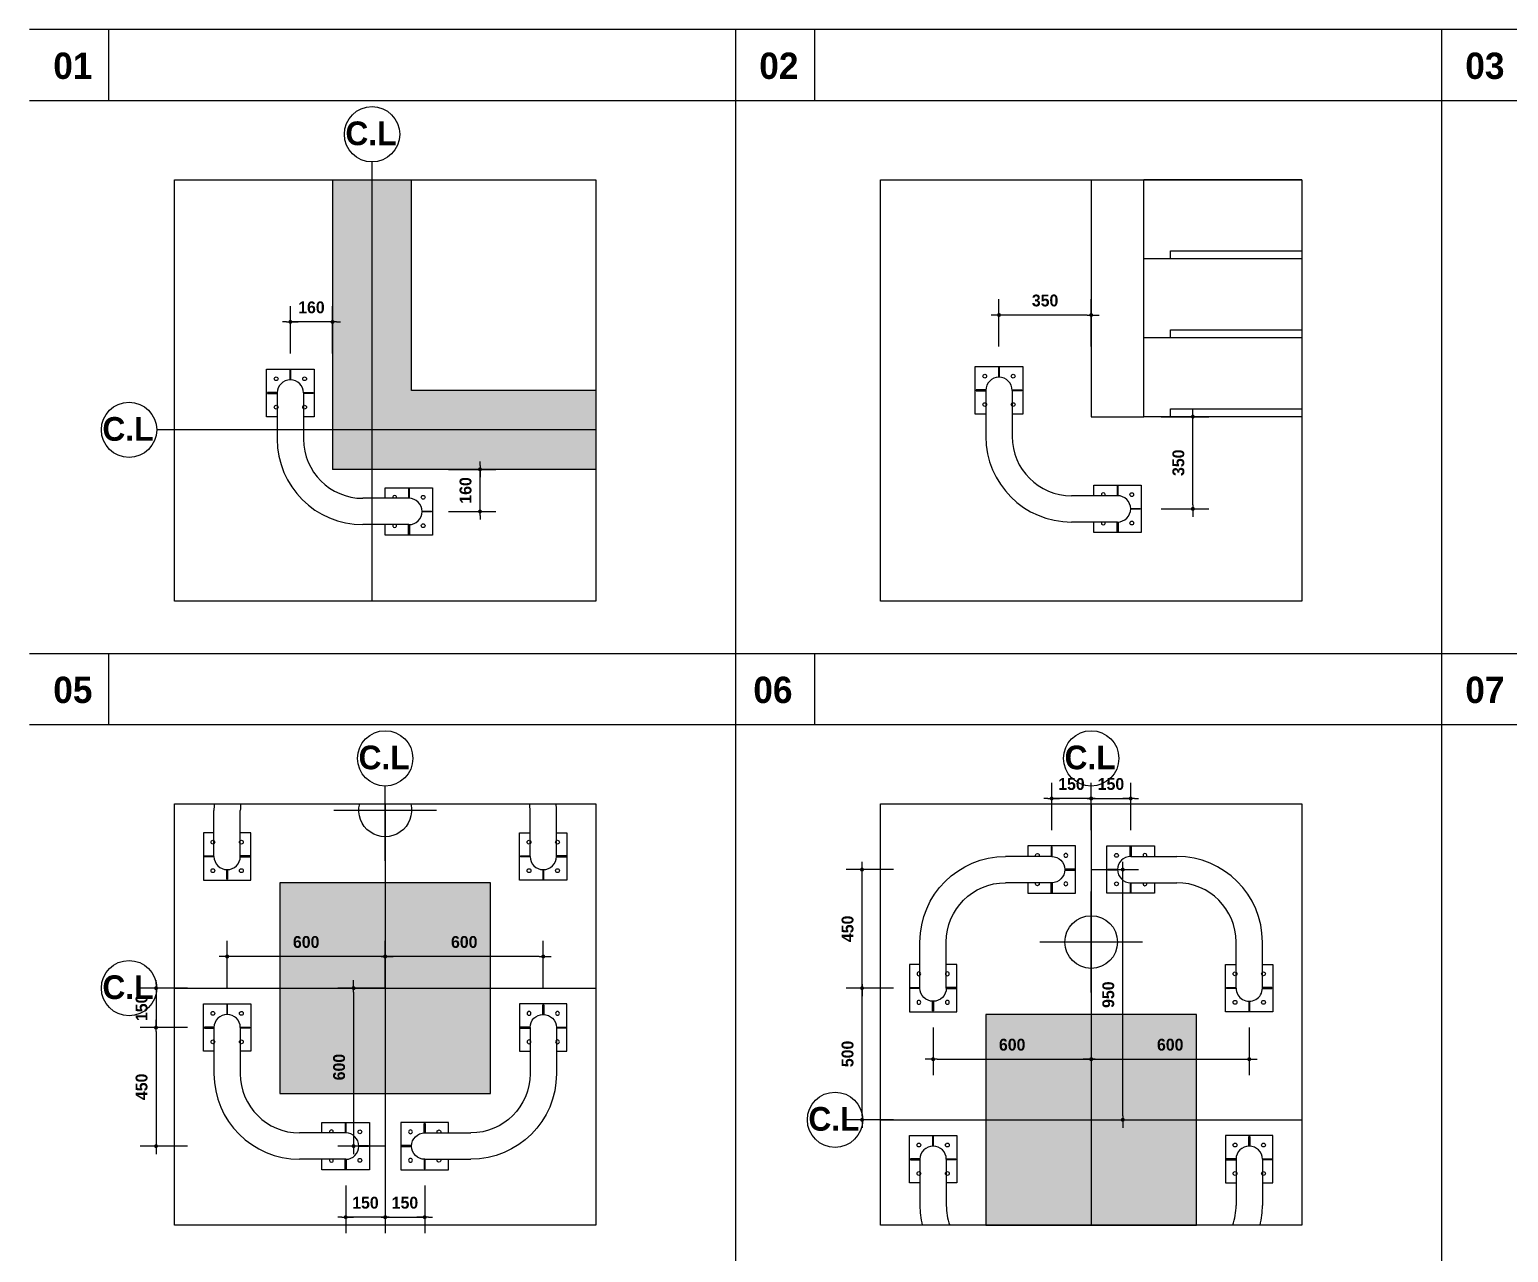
# Model space of a CAD drawing. Extents: x 300 to 49993, y 307 to 8617.
# Drawn here: x 38100 to 43714, y 3043 to 7687 of the extents above; entities that cross this region are included whole.
import ezdxf
from ezdxf.enums import TextEntityAlignment as Align

# ---------------------------------------------------------------- set-up
doc = ezdxf.new("R2010")
doc.units = 0
doc.header["$LTSCALE"] = 400
doc.header["$MEASUREMENT"] = 0
doc.header["$PDSIZE"] = -5
doc.linetypes.add('CEN', pattern=[62, 60, -1, 0, -1])
doc.layers.get('Defpoints').update_dxf_attribs({"color": 161, "linetype": 'CONTINUOUS'})
for name, color, linetype in [('$RECOVER_210316183841-0', 7, 'CONTINUOUS'), ('0NONS', 8, 'CONTINUOUS'), ('0STAIR', 7, 'CONTINUOUS'), ('A-INSUL', 8, 'CONTINUOUS'), ('CEN', 1, 'CEN'), ('COL', 2, 'CONTINUOUS'), ('col-so', 253, 'CONTINUOUS'), ('DIM', 7, 'CONTINUOUS'), ('ELE2', 4, 'CONTINUOUS'), ('sdim', 4, 'CONTINUOUS'), ('SYM', 7, 'CONTINUOUS'), ('TEXT', 3, 'CONTINUOUS'), ('지상1선홈통', 3, 'CONTINUOUS'), ('지상1충돌방지대', 6, 'CONTINUOUS')]:
    doc.layers.add(name, color=color, linetype=linetype)
doc.layers.add('K', color=161, linetype='CONTINUOUS', plot=False)
doc.styles.add('2020음성 1차', font='나눔고딕Bold.ttf')
doc.dimstyles.new('NDIM(SUB)', dxfattribs={"dimscale": 100, "dimtxt": 1.5, "dimasz": 0.5, "dimexe": 2, "dimexo": 2, "dimgap": 1, "dimtad": 1, "dimdec": 0, "dimdsep": 46, "dimlunit": 6, "dimtxsty": '2020음성 1차', "dimblk1": '_RXDOT', "dimblk2": '_RXDOT', "dimsah": 1, "dimcen": 3, "dimdle": 3, "dimclrd": 7, "dimclre": 7, "dimclrt": 3, "dimadec": 0, "dimazin": 0, "dimtfac": 1, "dimtdec": 0, "dimtix": 1, "dimtmove": 2, "dimatfit": 3, "dimfxl": 1, "dimtolj": 1, "dimtzin": 0, "dimarcsym": 0})

# ---------------------------------------------------------------- blocks, each defined once
blk = doc.blocks.new('_RXDOT')
at = {"layer": '$RECOVER_210316183841-0', "color": 0, "linetype": 'ByBlock'}
blk.add_line((-1, 0), (2, 0), dxfattribs=at)
at = {"layer": '$RECOVER_210316183841-0', "color": 0, "linetype": 'ByBlock', "const_width": 0.5}
blk.add_lwpolyline([(-0.25, 0, 1), (0.25, 0, 1)], format="xyb", close=True, dxfattribs=at)
blk = doc.blocks.new('*D21')
at = {"layer": 'Defpoints', "color": 0}
for p in [(39630, 6017.2), (39810, 6017.2), (39630, 5857.2)]:
    blk.add_point(p, dxfattribs=at)
at = {"layer": 'DIM', "color": 7, "lineweight": -2}
for p, q in [((39690, 6017.2), (39870, 6017.2)), ((39810, 6032.2), (39810, 6047.2)), ((39810, 5857.2), (39810, 6017.2)), ((39690, 5857.2), (39870, 5857.2)), ((39810, 5842.2), (39810, 5827.2))]:
    blk.add_line(p, q, dxfattribs=at)
at = {"layer": 'DIM', "color": 7, "linetype": 'ByBlock', "lineweight": -2, "xscale": 15, "yscale": 15, "zscale": 15}
for p, rotation in [((39810, 6017.2), 270), ((39810, 5857.2), 90)]:
    blk.add_blockref('_RXDOT', p, dxfattribs=dict(at, rotation=rotation))
at = {"layer": 'DIM', "color": 3, "insert": (39755.2, 5937.2), "char_height": 45, "attachment_point": 5, "rotation": 90, "style": '2020음성 1차'}
blk.add_mtext('\\A1;160', dxfattribs=at)
blk = doc.blocks.new('*D22')
at = {"layer": 'Defpoints', "color": 0}
for p in [(39090, 6577.2), (39090, 6397.2), (39250, 6397.2)]:
    blk.add_point(p, dxfattribs=at)
at = {"layer": 'DIM', "color": 7, "lineweight": -2}
for p, q in [((39090, 6457.2), (39090, 6637.2)), ((39250, 6457.2), (39250, 6637.2)), ((39075, 6577.2), (39060, 6577.2)), ((39250, 6577.2), (39090, 6577.2)), ((39265, 6577.2), (39280, 6577.2))]:
    blk.add_line(p, q, dxfattribs=at)
at = {"layer": 'DIM', "color": 7, "linetype": 'ByBlock', "lineweight": -2, "xscale": 15, "yscale": 15, "zscale": 15}
blk.add_blockref('_RXDOT', (39090, 6577.2), dxfattribs=at)
at = {"layer": 'DIM', "color": 7, "linetype": 'ByBlock', "lineweight": -2, "xscale": 15, "yscale": 15, "zscale": 15, "rotation": 180}
blk.add_blockref('_RXDOT', (39250, 6577.2), dxfattribs=at)
at = {"layer": 'DIM', "color": 3, "insert": (39170, 6632.1), "char_height": 45, "attachment_point": 5, "style": '2020음성 1차'}
blk.add_mtext('\\A1;160', dxfattribs=at)
blk = doc.blocks.new('*D102')
at = {"layer": 'Defpoints', "color": 0}
for p in [(42336.1, 6217.2), (42516.1, 6217.2), (42336.1, 5867.2)]:
    blk.add_point(p, dxfattribs=at)
at = {"layer": 'DIM', "color": 7, "lineweight": -2}
for p, q in [((42396.1, 6217.2), (42576.1, 6217.2)), ((42516.1, 5882.2), (42516.1, 6202.2)), ((42396.1, 5867.2), (42576.1, 5867.2))]:
    blk.add_line(p, q, dxfattribs=at)
at = {"layer": 'DIM', "color": 7, "linetype": 'ByBlock', "lineweight": -2, "xscale": 15, "yscale": 15, "zscale": 15}
for p, rotation in [((42516.1, 6217.2), 90), ((42516.1, 5867.2), 270)]:
    blk.add_blockref('_RXDOT', p, dxfattribs=dict(at, rotation=rotation))
at = {"layer": 'DIM', "color": 3, "insert": (42461.3, 6042.2), "char_height": 45, "attachment_point": 5, "rotation": 90, "style": '2020음성 1차'}
blk.add_mtext('\\A1;350', dxfattribs=at)
blk = doc.blocks.new('*D103')
at = {"layer": 'Defpoints', "color": 0}
for p in [(41780.1, 6603.2), (41780.1, 6423.2), (42130.1, 6423.2)]:
    blk.add_point(p, dxfattribs=at)
at = {"layer": 'DIM', "color": 7, "lineweight": -2}
for p, q in [((41780.1, 6483.2), (41780.1, 6663.2)), ((42130.1, 6483.2), (42130.1, 6663.2)), ((42115.1, 6603.2), (41795.1, 6603.2))]:
    blk.add_line(p, q, dxfattribs=at)
at = {"layer": 'DIM', "color": 7, "linetype": 'ByBlock', "lineweight": -2, "xscale": 15, "yscale": 15, "zscale": 15, "rotation": 180}
blk.add_blockref('_RXDOT', (41780.1, 6603.2), dxfattribs=at)
at = {"layer": 'DIM', "color": 7, "linetype": 'ByBlock', "lineweight": -2, "xscale": 15, "yscale": 15, "zscale": 15}
blk.add_blockref('_RXDOT', (42130.1, 6603.2), dxfattribs=at)
at = {"layer": 'DIM', "color": 3, "insert": (41955.1, 6658.1), "char_height": 45, "attachment_point": 5, "style": '2020음성 1차'}
blk.add_mtext('\\A1;350', dxfattribs=at)
blk = doc.blocks.new('A$C0CB4776A')
at = {"layer": '지상1충돌방지대'}
for p, q in [((88.2, 626.4), (88.2, 590)), ((91.8, 626.4), (88.2, 626.4)), ((91.8, 590), (91.8, 626.4)), ((3.6, 541.8), (3.6, 538.2)), ((40, 541.8), (3.6, 541.8)), ((3.6, 538.2), (40, 538.2)), ((40, 540), (40, 365)), ((140, 541.8), (176.4, 541.8)), ((140, 540), (140, 365)), ((176.4, 538.2), (140, 538.2)), ((176.4, 541.8), (176.4, 538.2)), ((538.2, 176.4), (538.2, 140)), ((541.8, 176.4), (538.2, 176.4)), ((541.8, 140), (541.8, 176.4)), ((540, 140), (365, 140)), ((590, 91.8), (626.4, 91.8)), ((626.4, 88.2), (590, 88.2)), ((626.4, 91.8), (626.4, 88.2)), ((540, 40), (365, 40)), ((538.2, 3.6), (538.2, 40)), ((541.8, 3.6), (538.2, 3.6)), ((541.8, 40), (541.8, 3.6))]:
    blk.add_line(p, q, dxfattribs=at)
for points in [[(40, 450), (0, 450), (0, 630), (180, 630), (180, 450), (140, 450)], [(450, 140), (450, 180), (630, 180), (630, 0), (450, 0), (450, 40)]]:
    blk.add_lwpolyline(points, dxfattribs=at)
for centre in [(36, 594), (144, 594), (36, 486), (144, 486), (594, 144), (594, 36)]:
    blk.add_circle(centre, 7.2, dxfattribs=at)
for centre, radius, start, end in [((90, 540), 50, 360, 180), ((365, 365), 325, 180, 270), ((365, 365), 225, 180, 270), ((486, 144), 7.2, 330, 210), ((540, 90), 50, 270, 90), ((486, 36), 7.2, 150, 30)]:
    blk.add_arc(centre, radius, start, end, dxfattribs=at)
blk = doc.blocks.new('*D104')
at = {"layer": 'Defpoints', "color": 0}
for p in [(41980.1, 4767.2), (41980.1, 4587.2), (42130.1, 4587.2)]:
    blk.add_point(p, dxfattribs=at)
at = {"layer": 'DIM', "color": 7, "lineweight": -2}
for p, q in [((41980.1, 4647.2), (41980.1, 4827.2)), ((42130.1, 4647.2), (42130.1, 4827.2)), ((41965.1, 4767.2), (41950.1, 4767.2)), ((42130.1, 4767.2), (41980.1, 4767.2)), ((42145.1, 4767.2), (42160.1, 4767.2))]:
    blk.add_line(p, q, dxfattribs=at)
at = {"layer": 'DIM', "color": 7, "linetype": 'ByBlock', "lineweight": -2, "xscale": 15, "yscale": 15, "zscale": 15}
blk.add_blockref('_RXDOT', (41980.1, 4767.2), dxfattribs=at)
at = {"layer": 'DIM', "color": 7, "linetype": 'ByBlock', "lineweight": -2, "xscale": 15, "yscale": 15, "zscale": 15, "rotation": 180}
blk.add_blockref('_RXDOT', (42130.1, 4767.2), dxfattribs=at)
at = {"layer": 'DIM', "color": 3, "insert": (42055.1, 4822), "char_height": 45, "attachment_point": 5, "style": '2020음성 1차'}
blk.add_mtext('\\A1;150', dxfattribs=at)
blk = doc.blocks.new('*D105')
at = {"layer": 'Defpoints', "color": 0}
for p in [(41260.1, 4497.2), (41440.1, 4497.2), (41440.1, 4047.2)]:
    blk.add_point(p, dxfattribs=at)
at = {"layer": 'DIM', "color": 7, "lineweight": -2}
for p, q in [((41380.1, 4497.2), (41200.1, 4497.2)), ((41260.1, 4062.2), (41260.1, 4482.2)), ((41380.1, 4047.2), (41200.1, 4047.2))]:
    blk.add_line(p, q, dxfattribs=at)
at = {"layer": 'DIM', "color": 7, "linetype": 'ByBlock', "lineweight": -2, "xscale": 15, "yscale": 15, "zscale": 15}
for p, rotation in [((41260.1, 4497.2), 90), ((41260.1, 4047.2), 270)]:
    blk.add_blockref('_RXDOT', p, dxfattribs=dict(at, rotation=rotation))
at = {"layer": 'DIM', "color": 3, "insert": (41205.4, 4272.2), "char_height": 45, "attachment_point": 5, "rotation": 90, "style": '2020음성 1차'}
blk.add_mtext('\\A1;450', dxfattribs=at)
blk = doc.blocks.new('*D106')
at = {"layer": 'Defpoints', "color": 0}
for p in [(42280.1, 4767.2), (42130.1, 4587.2), (42280.1, 4587.2)]:
    blk.add_point(p, dxfattribs=at)
at = {"layer": 'DIM', "color": 7, "lineweight": -2}
for p, q in [((42130.1, 4647.2), (42130.1, 4827.2)), ((42280.1, 4647.2), (42280.1, 4827.2)), ((42115.1, 4767.2), (42100.1, 4767.2)), ((42130.1, 4767.2), (42280.1, 4767.2)), ((42295.1, 4767.2), (42310.1, 4767.2))]:
    blk.add_line(p, q, dxfattribs=at)
at = {"layer": 'DIM', "color": 7, "linetype": 'ByBlock', "lineweight": -2, "xscale": 15, "yscale": 15, "zscale": 15}
blk.add_blockref('_RXDOT', (42130.1, 4767.2), dxfattribs=at)
at = {"layer": 'DIM', "color": 7, "linetype": 'ByBlock', "lineweight": -2, "xscale": 15, "yscale": 15, "zscale": 15, "rotation": 180}
blk.add_blockref('_RXDOT', (42280.1, 4767.2), dxfattribs=at)
at = {"layer": 'DIM', "color": 3, "insert": (42205.1, 4822), "char_height": 45, "attachment_point": 5, "style": '2020음성 1차'}
blk.add_mtext('\\A1;150', dxfattribs=at)
blk = doc.blocks.new('*D107')
at = {"layer": 'Defpoints', "color": 0}
for p in [(41260.1, 4047.2), (41440.1, 4047.2), (41440.1, 3547.2)]:
    blk.add_point(p, dxfattribs=at)
at = {"layer": 'DIM', "color": 7, "lineweight": -2}
for p, q in [((41380.1, 4047.2), (41200.1, 4047.2)), ((41260.1, 3562.2), (41260.1, 4032.2)), ((41380.1, 3547.2), (41200.1, 3547.2))]:
    blk.add_line(p, q, dxfattribs=at)
at = {"layer": 'DIM', "color": 7, "linetype": 'ByBlock', "lineweight": -2, "xscale": 15, "yscale": 15, "zscale": 15}
for p, rotation in [((41260.1, 4047.2), 90), ((41260.1, 3547.2), 270)]:
    blk.add_blockref('_RXDOT', p, dxfattribs=dict(at, rotation=rotation))
at = {"layer": 'DIM', "color": 3, "insert": (41205.4, 3797.2), "char_height": 45, "attachment_point": 5, "rotation": 90, "style": '2020음성 1차'}
blk.add_mtext('\\A1;500', dxfattribs=at)
blk = doc.blocks.new('*D108')
at = {"layer": 'Defpoints', "color": 0}
for p in [(39300, 3357.2), (39450, 3357.2), (39300, 3177.2)]:
    blk.add_point(p, dxfattribs=at)
at = {"layer": 'DIM', "color": 7, "lineweight": -2}
for p, q in [((39300, 3297.2), (39300, 3117.2)), ((39450, 3297.2), (39450, 3117.2)), ((39285, 3177.2), (39270, 3177.2)), ((39450, 3177.2), (39300, 3177.2)), ((39465, 3177.2), (39480, 3177.2))]:
    blk.add_line(p, q, dxfattribs=at)
at = {"layer": 'DIM', "color": 7, "linetype": 'ByBlock', "lineweight": -2, "xscale": 15, "yscale": 15, "zscale": 15}
blk.add_blockref('_RXDOT', (39300, 3177.2), dxfattribs=at)
at = {"layer": 'DIM', "color": 7, "linetype": 'ByBlock', "lineweight": -2, "xscale": 15, "yscale": 15, "zscale": 15, "rotation": 180}
blk.add_blockref('_RXDOT', (39450, 3177.2), dxfattribs=at)
at = {"layer": 'DIM', "color": 3, "insert": (39375, 3232), "char_height": 45, "attachment_point": 5, "style": '2020음성 1차'}
blk.add_mtext('\\A1;150', dxfattribs=at)
blk = doc.blocks.new('*D109')
at = {"layer": 'Defpoints', "color": 0}
for p in [(38760, 3897.2), (38580, 3447.2), (38760, 3447.2)]:
    blk.add_point(p, dxfattribs=at)
at = {"layer": 'DIM', "color": 7, "lineweight": -2}
for p, q in [((38700, 3897.2), (38520, 3897.2)), ((38580, 3882.2), (38580, 3462.2)), ((38700, 3447.2), (38520, 3447.2))]:
    blk.add_line(p, q, dxfattribs=at)
at = {"layer": 'DIM', "color": 7, "linetype": 'ByBlock', "lineweight": -2, "xscale": 15, "yscale": 15, "zscale": 15}
for p, rotation in [((38580, 3897.2), 90.00000000002595), ((38580, 3447.2), 270.0000000000259)]:
    blk.add_blockref('_RXDOT', p, dxfattribs=dict(at, rotation=rotation))
at = {"layer": 'DIM', "color": 3, "insert": (38525.3, 3672.2), "char_height": 45, "attachment_point": 5, "rotation": 90, "style": '2020음성 1차'}
blk.add_mtext('\\A1;450', dxfattribs=at)
blk = doc.blocks.new('*D110')
at = {"layer": 'Defpoints', "color": 0}
for p in [(39450, 3357.2), (39600, 3357.2), (39600, 3177.2)]:
    blk.add_point(p, dxfattribs=at)
at = {"layer": 'DIM', "color": 7, "lineweight": -2}
for p, q in [((39450, 3297.2), (39450, 3117.2)), ((39600, 3297.2), (39600, 3117.2)), ((39435, 3177.2), (39420, 3177.2)), ((39450, 3177.2), (39600, 3177.2)), ((39615, 3177.2), (39630, 3177.2))]:
    blk.add_line(p, q, dxfattribs=at)
at = {"layer": 'DIM', "color": 7, "linetype": 'ByBlock', "lineweight": -2, "xscale": 15, "yscale": 15, "zscale": 15}
blk.add_blockref('_RXDOT', (39450, 3177.2), dxfattribs=at)
at = {"layer": 'DIM', "color": 7, "linetype": 'ByBlock', "lineweight": -2, "xscale": 15, "yscale": 15, "zscale": 15, "rotation": 180}
blk.add_blockref('_RXDOT', (39600, 3177.2), dxfattribs=at)
at = {"layer": 'DIM', "color": 3, "insert": (39525, 3232), "char_height": 45, "attachment_point": 5, "style": '2020음성 1차'}
blk.add_mtext('\\A1;150', dxfattribs=at)
blk = doc.blocks.new('*D111')
at = {"layer": 'Defpoints', "color": 0}
for p in [(38760, 4047.2), (38580, 3897.2), (38760, 3897.2)]:
    blk.add_point(p, dxfattribs=at)
at = {"layer": 'DIM', "color": 7, "lineweight": -2}
for p, q in [((38700, 4047.2), (38520, 4047.2)), ((38580, 4062.2), (38580, 4077.2)), ((38580, 4047.2), (38580, 3897.2)), ((38700, 3897.2), (38520, 3897.2)), ((38580, 3882.2), (38580, 3867.2))]:
    blk.add_line(p, q, dxfattribs=at)
at = {"layer": 'DIM', "color": 7, "linetype": 'ByBlock', "lineweight": -2, "xscale": 15, "yscale": 15, "zscale": 15}
for p, rotation in [((38580, 4047.2), 270.000000000025), ((38580, 3897.2), 90.00000000002501)]:
    blk.add_blockref('_RXDOT', p, dxfattribs=dict(at, rotation=rotation))
at = {"layer": 'DIM', "color": 3, "insert": (38525.3, 3972.2), "char_height": 45, "attachment_point": 5, "rotation": 90, "style": '2020음성 1차'}
blk.add_mtext('\\A1;150', dxfattribs=at)
blk = doc.blocks.new('*D126')
at = {"layer": 'Defpoints', "color": 0}
for p in [(39510, 4047.2), (39330, 3447.2), (39510, 3447.2)]:
    blk.add_point(p, dxfattribs=at)
at = {"layer": 'DIM', "color": 7, "lineweight": -2}
for p, q in [((39450, 4047.2), (39270, 4047.2)), ((39330, 4032.2), (39330, 3462.2)), ((39450, 3447.2), (39270, 3447.2))]:
    blk.add_line(p, q, dxfattribs=at)
at = {"layer": 'DIM', "color": 7, "linetype": 'ByBlock', "lineweight": -2, "xscale": 15, "yscale": 15, "zscale": 15}
for p, rotation in [((39330, 4047.2), 90.00000000002571), ((39330, 3447.2), 270.0000000000257)]:
    blk.add_blockref('_RXDOT', p, dxfattribs=dict(at, rotation=rotation))
at = {"layer": 'DIM', "color": 3, "insert": (39275.2, 3747.2), "char_height": 45, "attachment_point": 5, "rotation": 90, "style": '2020음성 1차'}
blk.add_mtext('\\A1;600', dxfattribs=at)
blk = doc.blocks.new('*D127')
at = {"layer": 'Defpoints', "color": 0}
for p in [(38850, 4167.2), (38850, 3987.2), (39450, 3987.2)]:
    blk.add_point(p, dxfattribs=at)
at = {"layer": 'DIM', "color": 7, "lineweight": -2}
for p, q in [((38850, 4047.2), (38850, 4227.2)), ((39450, 4047.2), (39450, 4227.2)), ((39435, 4167.2), (38865, 4167.2))]:
    blk.add_line(p, q, dxfattribs=at)
at = {"layer": 'DIM', "color": 7, "linetype": 'ByBlock', "lineweight": -2, "xscale": 15, "yscale": 15, "zscale": 15, "rotation": 180}
blk.add_blockref('_RXDOT', (38850, 4167.2), dxfattribs=at)
at = {"layer": 'DIM', "color": 7, "linetype": 'ByBlock', "lineweight": -2, "xscale": 15, "yscale": 15, "zscale": 15}
blk.add_blockref('_RXDOT', (39450, 4167.2), dxfattribs=at)
at = {"layer": 'DIM', "color": 3, "insert": (39150, 4222.1), "char_height": 45, "attachment_point": 5, "style": '2020음성 1차'}
blk.add_mtext('\\A1;600', dxfattribs=at)
blk = doc.blocks.new('*D128')
at = {"layer": 'Defpoints', "color": 0}
for p in [(39450, 4167.2), (39450, 3987.2), (40050, 3987.2)]:
    blk.add_point(p, dxfattribs=at)
at = {"layer": 'DIM', "color": 7, "lineweight": -2}
for p, q in [((39450, 4047.2), (39450, 4227.2)), ((40050, 4047.2), (40050, 4227.2)), ((40035, 4167.2), (39465, 4167.2))]:
    blk.add_line(p, q, dxfattribs=at)
at = {"layer": 'DIM', "color": 7, "linetype": 'ByBlock', "lineweight": -2, "xscale": 15, "yscale": 15, "zscale": 15, "rotation": 180}
blk.add_blockref('_RXDOT', (39450, 4167.2), dxfattribs=at)
at = {"layer": 'DIM', "color": 7, "linetype": 'ByBlock', "lineweight": -2, "xscale": 15, "yscale": 15, "zscale": 15}
blk.add_blockref('_RXDOT', (40050, 4167.2), dxfattribs=at)
at = {"layer": 'DIM', "color": 3, "insert": (39750, 4222.1), "char_height": 45, "attachment_point": 5, "style": '2020음성 1차'}
blk.add_mtext('\\A1;600', dxfattribs=at)
blk = doc.blocks.new('*D129')
at = {"layer": 'Defpoints', "color": 0}
for p in [(42070.1, 4497.2), (42250.1, 4497.2), (42070.1, 3547.2)]:
    blk.add_point(p, dxfattribs=at)
at = {"layer": 'DIM', "color": 7, "lineweight": -2}
for p, q in [((42130.1, 4497.2), (42310.1, 4497.2)), ((42250.1, 3562.2), (42250.1, 4482.2)), ((42130.1, 3547.2), (42310.1, 3547.2))]:
    blk.add_line(p, q, dxfattribs=at)
at = {"layer": 'DIM', "color": 7, "linetype": 'ByBlock', "lineweight": -2, "xscale": 15, "yscale": 15, "zscale": 15}
for p, rotation in [((42250.1, 4497.2), 90), ((42250.1, 3547.2), 270)]:
    blk.add_blockref('_RXDOT', p, dxfattribs=dict(at, rotation=rotation))
at = {"layer": 'DIM', "color": 3, "insert": (42195.3, 4022.2), "char_height": 45, "attachment_point": 5, "rotation": 90, "style": '2020음성 1차'}
blk.add_mtext('\\A1;950', dxfattribs=at)
blk = doc.blocks.new('*D130')
at = {"layer": 'Defpoints', "color": 0}
for p in [(42130.1, 3957.2), (42730.1, 3957.2), (42730.1, 3777.2)]:
    blk.add_point(p, dxfattribs=at)
at = {"layer": 'DIM', "color": 7, "lineweight": -2}
for p, q in [((42130.1, 3897.2), (42130.1, 3717.2)), ((42730.1, 3897.2), (42730.1, 3717.2)), ((42145.1, 3777.2), (42715.1, 3777.2))]:
    blk.add_line(p, q, dxfattribs=at)
at = {"layer": 'DIM', "color": 7, "linetype": 'ByBlock', "lineweight": -2, "xscale": 15, "yscale": 15, "zscale": 15, "rotation": 180}
blk.add_blockref('_RXDOT', (42130.1, 3777.2), dxfattribs=at)
at = {"layer": 'DIM', "color": 7, "linetype": 'ByBlock', "lineweight": -2, "xscale": 15, "yscale": 15, "zscale": 15}
blk.add_blockref('_RXDOT', (42730.1, 3777.2), dxfattribs=at)
at = {"layer": 'DIM', "color": 3, "insert": (42430.1, 3832.1), "char_height": 45, "attachment_point": 5, "style": '2020음성 1차'}
blk.add_mtext('\\A1;600', dxfattribs=at)
blk = doc.blocks.new('*D131')
at = {"layer": 'Defpoints', "color": 0}
for p in [(41530.1, 3957.2), (42130.1, 3957.2), (42130.1, 3777.2)]:
    blk.add_point(p, dxfattribs=at)
at = {"layer": 'DIM', "color": 7, "lineweight": -2}
for p, q in [((41530.1, 3897.2), (41530.1, 3717.2)), ((42130.1, 3897.2), (42130.1, 3717.2)), ((41545.1, 3777.2), (42115.1, 3777.2))]:
    blk.add_line(p, q, dxfattribs=at)
at = {"layer": 'DIM', "color": 7, "linetype": 'ByBlock', "lineweight": -2, "xscale": 15, "yscale": 15, "zscale": 15, "rotation": 180}
blk.add_blockref('_RXDOT', (41530.1, 3777.2), dxfattribs=at)
at = {"layer": 'DIM', "color": 7, "linetype": 'ByBlock', "lineweight": -2, "xscale": 15, "yscale": 15, "zscale": 15}
blk.add_blockref('_RXDOT', (42130.1, 3777.2), dxfattribs=at)
at = {"layer": 'DIM', "color": 3, "insert": (41830.1, 3832.1), "char_height": 45, "attachment_point": 5, "style": '2020음성 1차'}
blk.add_mtext('\\A1;600', dxfattribs=at)

msp = doc.modelspace()

# ---------------------------------------------------------------- hatches: boundary and pattern name
at = {"layer": 'col-so', "transparency": 33554687}
h = msp.add_hatch(color=256, dxfattribs=at)
h.dxf.hatch_style = 1
h.paths.add_polyline_path([(40250, 6017.2), (40250, 6317.2), (39550, 6317.2), (39550, 7117.2), (39250, 7117.2), (39250, 6017.2)])
at = {"layer": 'col-so'}
h = msp.add_hatch(color=256, dxfattribs=at)
h.dxf.hatch_style = 1
h.paths.add_polyline_path([(39050, 4447.2), (39050, 3647.2), (39850, 3647.2), (39850, 4447.2)])
h = msp.add_hatch(color=256, dxfattribs=at)
h.dxf.hatch_style = 1
h.paths.add_polyline_path([(41730.1, 3947.2), (41730.1, 3147.2), (42530.1, 3147.2), (42530.1, 3947.2)])

# ---------------------------------------------------------------- linework, layer by layer
at = {"layer": '0NONS'}
for points in [[(42431.6, 6817.2), (42431.6, 6847.2), (42930.1, 6847.2)], [(42431.6, 6517.2), (42431.6, 6547.2), (42930.1, 6547.2)], [(42431.6, 6217.2), (42431.6, 6247.2), (42930.1, 6247.2)]]:
    msp.add_lwpolyline(points, dxfattribs=at)
at = {"layer": '0STAIR'}
for p, q in [((42930.1, 7117.2), (42330.1, 7117.2)), ((42930.1, 6817.2), (42330.1, 6817.2)), ((42930.1, 6517.2), (42330.1, 6517.2)), ((42930.1, 6217.2), (42330.1, 6217.2))]:
    msp.add_line(p, q, dxfattribs=at)
msp.add_lwpolyline([(42130.1, 7117.2), (42130.1, 6217.2), (42330.1, 6217.2), (42330.1, 7117.2)], dxfattribs=at)
at = {"layer": 'CEN', "ltscale": 0.2}
for p, q in [((39400, 5517.2), (39400, 7117.2)), ((40250, 6167.2), (38650, 6167.2))]:
    msp.add_line(p, q, dxfattribs=at)
at = {"layer": 'CEN'}
for p, q in [((39450, 4747.2), (39450, 3147.2)), ((42130.1, 4747.2), (42130.1, 3147.2)), ((38650, 4047.2), (40250, 4047.2)), ((41330.1, 3547.2), (42930.1, 3547.2))]:
    msp.add_line(p, q, dxfattribs=at)
at = {"layer": 'COL'}
for p, q in [((39250, 7117.2), (39250, 6017.2)), ((39550, 6317.2), (39550, 7117.2)), ((40250, 6317.2), (39550, 6317.2)), ((40250, 6017.2), (39250, 6017.2))]:
    msp.add_line(p, q, dxfattribs=at)
for points in [[(39050, 4447.2), (39050, 3647.2), (39850, 3647.2), (39850, 4447.2)], [(41730.1, 3947.2), (41730.1, 3147.2), (42530.1, 3147.2), (42530.1, 3947.2)]]:
    msp.add_lwpolyline(points, close=True, dxfattribs=at)
at = {"layer": 'ELE2'}
for p, q in [((38400, 7687.2), (38400, 7417.2)), ((41080.1, 7687.2), (41080.1, 7417.2)), ((38400, 5317.2), (38400, 5047.2)), ((41080.1, 5317.2), (41080.1, 5047.2))]:
    msp.add_line(p, q, dxfattribs=at)
at = {"layer": 'K', "ltscale": 10}
for points in [[(40250, 5517.2), (38650, 5517.2), (38650, 7117.2), (40250, 7117.2)], [(42930.1, 5517.2), (41330.1, 5517.2), (41330.1, 7117.2), (42930.1, 7117.2)], [(40250, 3147.2), (38650, 3147.2), (38650, 4747.2), (40250, 4747.2)], [(42930.1, 3147.2), (41330.1, 3147.2), (41330.1, 4747.2), (42930.1, 4747.2)]]:
    msp.add_lwpolyline(points, close=True, dxfattribs=at)
at = {"layer": 'sdim'}
for points in [[(48742.4, 7687.2), (38100, 7687.2)], [(40780.1, 7687.2), (40780.1, 307.2)], [(43460.3, 7687.2), (43460.3, 307.2)], [(48742.4, 7417.2), (38100, 7417.2)], [(48742.4, 5317.2), (38100, 5317.2)], [(48742.4, 5047.2), (38100, 5047.2)]]:
    msp.add_lwpolyline(points, dxfattribs=at)
at = {"layer": 'SYM'}
for points in [[(39400, 7117.2), (39400, 7184.7, -1), (39400, 7394.7, -1), (39400, 7184.7)], [(38650, 6167.2), (38582.5, 6167.2, -1), (38372.5, 6167.2, -1), (38582.5, 6167.2)], [(39450, 4747.2), (39450, 4814.7, -1), (39450, 5024.7, -1), (39450, 4814.7)], [(42130.1, 4747.2), (42130.1, 4814.7, -1), (42130.1, 5024.7, -1), (42130.1, 4814.7)], [(38650, 4047.2), (38582.5, 4047.2, -1), (38372.5, 4047.2, -1), (38582.5, 4047.2)], [(41330.1, 3547.2), (41262.6, 3547.2, -1), (41052.6, 3547.2, -1), (41262.6, 3547.2)]]:
    msp.add_lwpolyline(points, format="xyb", dxfattribs=at)
at = {"layer": '지상1선홈통', "color": 4}
for p, q in [((39645.3, 4722.2), (39254.7, 4722.2)), ((39450, 4530), (39450, 4747.2)), ((42130.1, 4030), (42130.1, 4414.5)), ((42325.4, 4222.2), (41934.8, 4222.2))]:
    msp.add_line(p, q, dxfattribs=at)
at = {"layer": '지상1선홈통', "color": 4, "extrusion": (0, 0, -1)}
for centre, start_param, end_param in [((39450, 4722.2), 10.73977, 14.386723), ((42130.1, 4222.2), 4.709265, 10.99245)]:
    msp.add_ellipse(centre, major_axis=(-0.3, -100), ratio=1, start_param=start_param, end_param=end_param, dxfattribs=at)
at = {"layer": '지상1충돌방지대'}
for p, q in [((38800, 4547.2), (38800, 4722.2)), ((38900, 4547.2), (38900, 4722.2)), ((40000, 4547.2), (40000, 4722.2)), ((40100, 4547.2), (40100, 4722.2)), ((38763.6, 4549), (38800, 4549)), ((38763.6, 4545.4), (38763.6, 4549)), ((38936.4, 4549), (38900, 4549)), ((38936.4, 4545.4), (38936.4, 4549)), ((39963.6, 4545.4), (39963.6, 4549)), ((39963.6, 4549), (40000, 4549)), ((40136.4, 4549), (40100, 4549)), ((40136.4, 4545.4), (40136.4, 4549)), ((38800, 4545.4), (38763.6, 4545.4)), ((38848.2, 4460.8), (38848.2, 4497.3)), ((38851.8, 4497.3), (38851.8, 4460.8)), ((38900, 4545.4), (38936.4, 4545.4)), ((40000, 4545.4), (39963.6, 4545.4)), ((40048.2, 4497.3), (40048.2, 4460.8)), ((40051.8, 4460.8), (40051.8, 4497.3)), ((40100, 4545.4), (40136.4, 4545.4)), ((38851.8, 4460.8), (38848.2, 4460.8)), ((40048.2, 4460.8), (40051.8, 4460.8)), ((41528.3, 3483.6), (41528.3, 3447.2)), ((41531.9, 3483.6), (41528.3, 3483.6)), ((41531.9, 3447.2), (41531.9, 3483.6)), ((42728.3, 3447.2), (42728.3, 3483.6)), ((42728.3, 3483.6), (42731.9, 3483.6)), ((42731.9, 3483.6), (42731.9, 3447.2)), ((41443.7, 3399), (41443.7, 3395.4)), ((41480.2, 3399), (41443.7, 3399)), ((41443.7, 3395.4), (41480.1, 3395.4)), ((41480.1, 3397.2), (41480.1, 3222.2)), ((41580.1, 3399), (41616.5, 3399)), ((41580.1, 3397.2), (41580.1, 3222.2)), ((41616.5, 3395.4), (41580.1, 3395.4)), ((41616.5, 3399), (41616.5, 3395.4)), ((42680.2, 3399), (42643.7, 3399)), ((42643.7, 3399), (42643.7, 3395.4)), ((42643.7, 3395.4), (42680.1, 3395.4)), ((42680.1, 3397.2), (42680.1, 3222.2)), ((42780.1, 3399), (42816.5, 3399)), ((42780.1, 3397.2), (42780.1, 3222.2)), ((42816.5, 3395.4), (42780.1, 3395.4)), ((42816.5, 3399), (42816.5, 3395.4))]:
    msp.add_line(p, q, dxfattribs=at)
for points in [[(38800, 4637.2), (38760, 4637.2), (38760, 4457.2), (38940, 4457.2), (38940, 4637.2), (38900, 4637.2)], [(40100, 4637.2), (40140, 4637.2), (40140, 4457.2), (39960, 4457.2), (39960, 4637.2), (40000, 4637.2)], [(41480.1, 3307.2), (41440.1, 3307.2), (41440.1, 3487.2), (41620.1, 3487.2), (41620.1, 3307.2), (41580.1, 3307.2)], [(42780.1, 3307.2), (42820.1, 3307.2), (42820.1, 3487.2), (42640.1, 3487.2), (42640.1, 3307.2), (42680.1, 3307.2)]]:
    msp.add_lwpolyline(points, dxfattribs=at)
for centre in [(38796, 4601.2), (38904, 4601.2), (39996, 4601.2), (40104, 4601.2), (38796, 4493.2), (38904, 4493.2), (39996, 4493.2), (40104, 4493.2), (41476.1, 3451.2), (41584.1, 3451.2), (42676.1, 3451.2), (42784.1, 3451.2), (41476.1, 3343.2), (41584.1, 3343.2), (42676.1, 3343.2), (42784.1, 3343.2)]:
    msp.add_circle(centre, 7.2, dxfattribs=at)
for centre, radius, start, end in [((39125, 4722.2), 325, 175.5883, 180), ((39125, 4722.2), 225, 173.6206, 180), ((39775, 4722.2), 225, 0, 6.3794), ((39775, 4722.2), 325, 0, 4.4117), ((38850, 4547.2), 50, 180, 0), ((40050, 4547.2), 50, 180, 0), ((41530.1, 3397.2), 50, 0, 180), ((42730.1, 3397.2), 50, 0, 180), ((41805.1, 3222.2), 325, 180, 193.3424), ((41805.1, 3222.2), 225, 180, 199.4712), ((42455.1, 3222.2), 225, 340.5288, 0), ((42455.1, 3222.2), 325, 346.6576, 0)]:
    msp.add_arc(centre, radius, start, end, dxfattribs=at)

# ---------------------------------------------------------------- block references
at = {"layer": 'A-INSUL'}
for p in [(41690.1, 5777.2), (39000, 5767.2), (38760, 3357.2)]:
    msp.add_blockref('A$C0CB4776A', p, dxfattribs=at)
at = {"layer": 'A-INSUL', "xscale": -1, "rotation": 180}
msp.add_blockref('A$C0CB4776A', (41440.1, 4587.2), dxfattribs=at)
at = {"layer": 'A-INSUL', "rotation": 180}
msp.add_blockref('A$C0CB4776A', (42820.1, 4587.2), dxfattribs=at)
at = {"layer": 'A-INSUL', "xscale": -1}
msp.add_blockref('A$C0CB4776A', (40140, 3357.2), dxfattribs=at)

# ---------------------------------------------------------------- texts
at = {"layer": 'SYM', "color": 1, "style": '2020음성 1차'}
for p in [(39299, 7248.2), (38376.5, 6125.7), (39349, 4878.2), (42029.1, 4878.2), (38376.5, 4005.7), (41056.6, 3505.7)]:
    msp.add_text('C.L', height=90, dxfattribs=at).set_placement(p)
at = {"layer": 'TEXT', "color": 2, "style": '2020음성 1차'}
for s, p in [('01', (38190, 7549.8)), ('02', (40870.1, 7549.8)), ('03', (43550.3, 7549.8)), ('05', (38190, 5179.8)), ('06', (40847.5, 5179.8)), ('07', (43550.3, 5179.8))]:
    msp.add_text(s, height=100, dxfattribs=at).set_placement(p, align=Align.MIDDLE_LEFT)

# ---------------------------------------------------------------- dimensions: what is measured, and where the dimension line sits
at = {"layer": 'DIM'}
for base, p1, p2, angle, picture, middle in [((41780.1, 6603.2), (42130.1, 6423.2), (41780.1, 6423.2), 180, '*D103', (41955.1, 6658.1)), ((39090, 6577.2), (39250, 6397.2), (39090, 6397.2), 180, '*D22', (39170, 6632.1)), ((42516.1, 6217.2), (42336.1, 5867.2), (42336.1, 6217.2), 90, '*D102', (42461.3, 6042.2)), ((39810, 6017.2), (39630, 5857.2), (39630, 6017.2), 90, '*D21', (39755.2, 5937.2)), ((41980.1, 4767.2), (42130.1, 4587.2), (41980.1, 4587.2), 180, '*D104', (42055.1, 4822)), ((42280.1, 4767.2), (42130.1, 4587.2), (42280.1, 4587.2), 0, '*D106', (42205.1, 4822)), ((41260.1, 4497.2), (41440.1, 4047.2), (41440.1, 4497.2), 90, '*D105', (41205.4, 4272.2)), ((42250.1, 4497.2), (42070.1, 3547.2), (42070.1, 4497.2), 90, '*D129', (42195.3, 4022.2)), ((38850, 4167.2), (39450, 3987.2), (38850, 3987.2), 180, '*D127', (39150, 4222.1)), ((39450, 4167.2), (40050, 3987.2), (39450, 3987.2), 180, '*D128', (39750, 4222.1)), ((38580, 3897.2), (38760, 4047.2), (38760, 3897.2), 270, '*D111', (38525.3, 3972.2)), ((39330, 3447.2), (39510, 4047.2), (39510, 3447.2), 270, '*D126', (39275.2, 3747.2)), ((41260.1, 4047.2), (41440.1, 3547.2), (41440.1, 4047.2), 90, '*D107', (41205.4, 3797.2)), ((38580, 3447.2), (38760, 3897.2), (38760, 3447.2), 270, '*D109', (38525.3, 3672.2)), ((39300, 3177.2), (39450, 3357.2), (39300, 3357.2), 180, '*D108', (39375, 3232))]:
    dim = msp.add_linear_dim(base=base, p1=p1, p2=p2, angle=angle, dimstyle='NDIM(SUB)', override={"dimscale": 30}, dxfattribs=at)
    dim.commit()
    dim.dimension.update_dxf_attribs({"geometry": picture, "text_midpoint": middle})
for base, p1, p2, picture, middle in [((42130.1, 3777.2), (41530.1, 3957.2), (42130.1, 3957.2), '*D131', (41830.1, 3832.1)), ((42730.1, 3777.2), (42130.1, 3957.2), (42730.1, 3957.2), '*D130', (42430.1, 3832.1)), ((39600, 3177.2), (39450, 3357.2), (39600, 3357.2), '*D110', (39525, 3232))]:
    dim = msp.add_linear_dim(base=base, p1=p1, p2=p2, dimstyle='NDIM(SUB)', override={"dimscale": 30}, dxfattribs=at)
    dim.commit()
    dim.dimension.update_dxf_attribs({"geometry": picture, "text_midpoint": middle})

doc.saveas('drawing.dxf')
